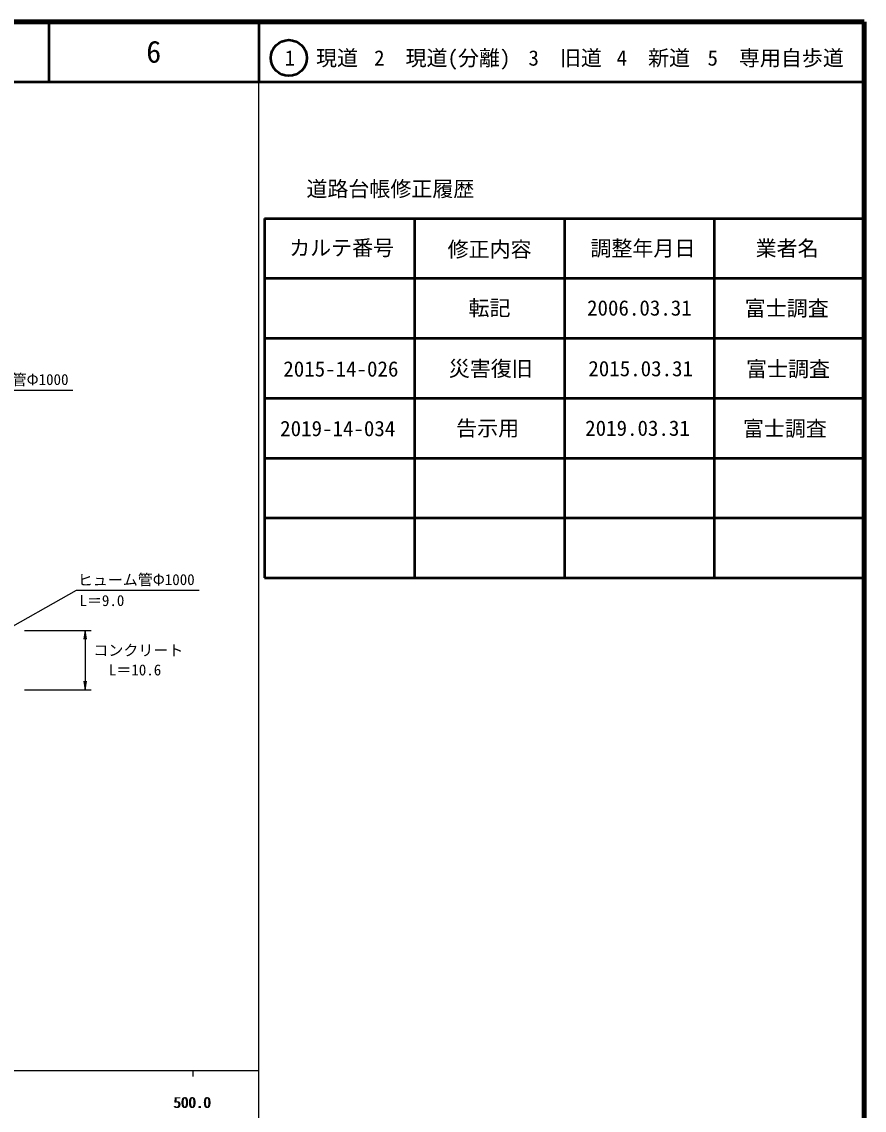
# Model space of a CAD drawing. Units: millimetres, scale not verified. Extents: x 40000 to 680000, y 20000 to 380000.
# Drawn here: x 539489 to 680000, y 198357 to 380000 of the extents above; entities that cross this region are included whole.
import ezdxf
from ezdxf.enums import TextEntityAlignment as Align

# ---------------------------------------------------------------- set-up
doc = ezdxf.new("R2010")
doc.units = ezdxf.units.MM
doc.header["$LTSCALE"] = 1000
for name, color, linetype, lineweight in [('M-STR-STR3', 7, 'Continuous', 25), ('M-TTL', 2, 'Continuous', 140), ('M-TTL-BAND', 7, 'Continuous', 25), ('M-TTL-FRAM', 2, 'Continuous', 50), ('M-TTL-LINE', 7, 'Continuous', 50)]:
    doc.layers.add(name, color=color, linetype=linetype, lineweight=lineweight)
doc.layers.add('M-TTL-TXT', color=7, linetype='Continuous')
doc.styles.add('ＭＳ ゴシック', font='')
doc.styles.get('ＭＳ ゴシック').set_extended_font_data('MS Gothic')

# ---------------------------------------------------------------- blocks, each defined once
blk = doc.blocks.new('open_arrow')
at = {"color": 0, "linetype": 'Continuous', "lineweight": -2}
blk.add_lwpolyline([(7.5, 1.25), (0, 0), (7.5, -1.25)], dxfattribs=at)

msp = doc.modelspace()

# ---------------------------------------------------------------- linework, layer by layer
at = {"layer": 'M-STR-STR3'}
for p, q in [((527555, 318527), (548019, 318527)), ((528919, 273986), (548598, 285138)), ((548598, 285138), (569063, 285138)), ((539941, 278395), (551065, 278395)), ((550065, 278395), (550065, 268502)), ((539941, 268502), (551065, 268502))]:
    msp.add_line(p, q, dxfattribs=at)
at = {"layer": 'M-TTL'}
for p, q in [((680000, 380000), (40000, 380000)), ((680000, 20000), (680000, 380000))]:
    msp.add_line(p, q, dxfattribs=at)
at = {"layer": 'M-TTL-BAND'}
for p, q in [((579000, 20000), (579000, 370000)), ((40000, 205000), (579000, 205000)), ((568000, 205000), (568000, 204000))]:
    msp.add_line(p, q, dxfattribs=at)
at = {"layer": 'M-TTL-FRAM'}
for p, q in [((580000, 347197), (580000, 287197)), ((580000, 347197), (680000, 347197)), ((580000, 287197), (680000, 287197))]:
    msp.add_line(p, q, dxfattribs=at)
at = {"layer": 'M-TTL-LINE'}
for p, q in [((543997, 380000), (543997, 370000)), ((579000, 380000), (579000, 370000)), ((40000, 370000), (680000, 370000)), ((605000, 347197), (605000, 287197)), ((630000, 347197), (630000, 287197)), ((655000, 347197), (655000, 287197)), ((580000, 337197), (680000, 337197)), ((580000, 327197), (680000, 327197)), ((580000, 317197), (680000, 317197)), ((580000, 307197), (680000, 307197)), ((580000, 297197), (680000, 297197))]:
    msp.add_line(p, q, dxfattribs=at)
msp.add_circle((584031, 373958), 3000, dxfattribs=at)

# ---------------------------------------------------------------- block references
at = {"layer": 'M-STR-STR3', "xscale": 193, "yscale": 193}
for p, rotation in [((550065, 278395), 270), ((550065, 268502), 90)]:
    msp.add_blockref('open_arrow', p, dxfattribs=dict(at, rotation=rotation))

# ---------------------------------------------------------------- texts
at = {"layer": 'M-STR-STR3', "style": 'ＭＳ ゴシック'}
for s, p in [('ヒューム管Φ1000', (527791, 320248)), ('ヒューム管Φ1000', (548834, 286859)), ('L＝9.0', (549106, 283396))]:
    msp.add_text(s, height=1833, rotation=0.174, dxfattribs=at).set_placement(p, align=Align.MIDDLE_LEFT)
for s, p in [('コンクリート', (551432, 275115)), ('L＝10.6', (554018, 271836))]:
    msp.add_text(s, height=1833, dxfattribs=at).set_placement(p, align=Align.MIDDLE_LEFT)
at = {"layer": 'M-TTL-BAND', "style": 'ＭＳ ゴシック'}
for p in [(567844, 198195), (568000, 198195)]:
    msp.add_text('500.0', height=1833, dxfattribs=at).set_placement(p, align=Align.BOTTOM_CENTER)
at = {"layer": 'M-TTL-TXT', "style": 'ＭＳ ゴシック'}
for s, height, p in [('6', 3666, (561497, 375000)), ('1\u3000現道', 2566, (589448, 373958)), ('2\u3000現道(分離)', 2566, (609619, 373958)), ('3\u3000旧道', 2566, (630121, 373958)), ('4\u3000新道', 2566, (644824, 373958)), ('5\u3000専用自歩道', 2566, (665228, 373958)), ('道路台帳修正履歴', 2566, (600968, 352113)), ('カルテ番号', 2566, (592839, 342277)), ('修正内容', 2566, (617509, 342023)), ('調整年月日', 2566, (643089, 342197)), ('業者名', 2566, (667134, 342197)), ('転記', 2566, (617500, 332245)), ('2006.03.31', 2566, (642500, 332245)), ('富士調査', 2566, (667077, 332189)), ('災害復旧', 2566, (617711, 322121)), ('2015.03.31', 2566, (642711, 322121)), ('富士調査', 2566, (667288, 322064)), ('2015-14-026', 2566, (592711, 322064)), ('2019-14-034', 2566, (592188, 312125)), ('告示用', 2566, (617188, 312182)), ('2019.03.31', 2566, (642188, 312182)), ('富士調査', 2566, (666765, 312125))]:
    msp.add_text(s, height=height, dxfattribs=at).set_placement(p, align=Align.MIDDLE_CENTER)

doc.saveas('drawing.dxf')
